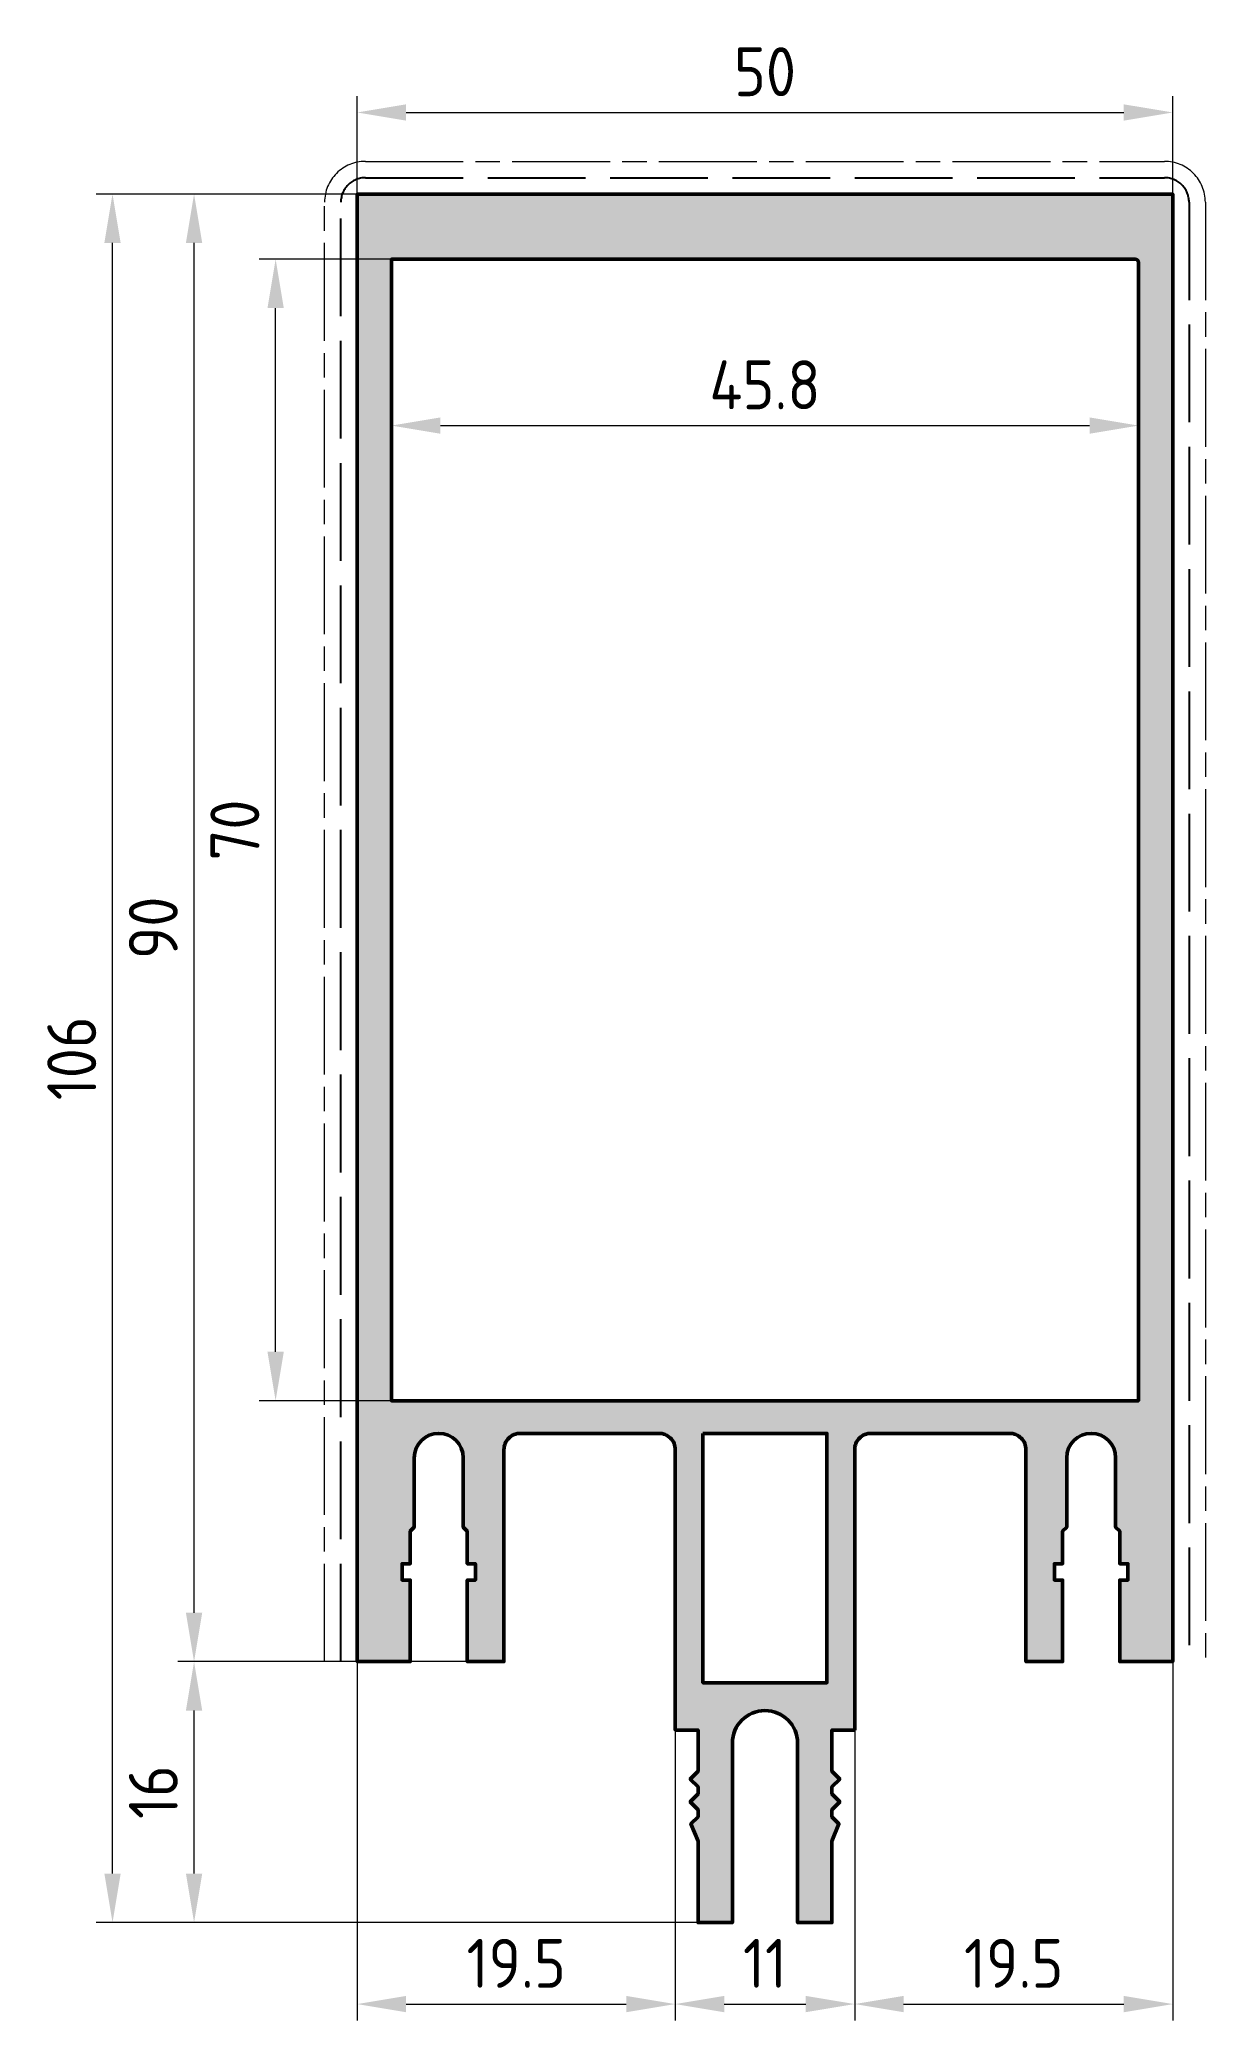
# Model space of a CAD drawing. Extents: x -44 to 27, y -6 to 115.
import ezdxf

# ---------------------------------------------------------------- set-up
doc = ezdxf.new("R2010")
doc.units = 0
doc.linetypes.add('AM_ISO02W050', pattern=[7.5, 6, -1.5])
doc.linetypes.add('AM_ISO08W050x2', pattern=[9, 6, -0.75, 1.5, -0.75])
for name, color, linetype, lineweight in [('AM_2N', 5, 'CONTINUOUS', 0), ('AM_3N', 6, 'AM_ISO02W050', 25), ('AM_S', 80, 'CONTINUOUS', 50), ('Docu-AM_5', 3, 'CONTINUOUS', 0), ('Docu-AM_8', 1, 'CONTINUOUS', 0)]:
    doc.layers.add(name, color=color, linetype=linetype, lineweight=lineweight)
doc.styles.add('HBS_DIMTEXTSTYLE', font='isocp.shx')
doc.dimstyles.new('HBS1-1$0', dxfattribs={"dimtxt": 3, "dimasz": 3, "dimexe": 1, "dimexo": 0, "dimgap": 1, "dimtad": 1, "dimdsep": 46, "dimtxsty": 'HBS_DIMTEXTSTYLE', "dimcen": 0, "dimclrd": 256, "dimclre": 256, "dimclrt": 2, "dimadec": 1, "dimazin": 2, "dimtp": 0.1, "dimtm": 0.1, "dimtfac": 0.7, "dimtix": 1, "dimtmove": 1, "dimatfit": 3, "dimfxl": 1, "dimlwd": -1, "dimlwe": -1, "dimarcsym": 1})

# ---------------------------------------------------------------- blocks, each defined once
blk = doc.blocks.new('*D50')
at = {"layer": 'Docu-AM_5', "transparency": 16777216}
for p, q in [((-25, 105.5), (-25, 112)), ((25, 105.5), (25, 112)), ((-22, 111), (22, 111))]:
    blk.add_line(p, q, dxfattribs=at)
for points in [[(-22, 111.5), (-22, 110.5), (-25, 111)], [(22, 111.5), (22, 110.5), (25, 111)]]:
    blk.add_solid(points, dxfattribs=at)
at = {"layer": 'Docu-AM_5', "color": 2, "transparency": 16777216, "insert": (0, 113.5), "char_height": 3, "attachment_point": 5, "style": 'HBS_DIMTEXTSTYLE'}
blk.add_mtext('50', dxfattribs=at)
blk = doc.blocks.new('*D51')
at = {"layer": 'Docu-AM_5', "transparency": 16777216}
for p, q in [((-22.9, 101.8), (-22.9, 90.8)), ((22.9, 101.8), (22.9, 90.8)), ((-19.9, 91.8), (19.9, 91.8))]:
    blk.add_line(p, q, dxfattribs=at)
for points in [[(-19.9, 92.3), (-19.9, 91.3), (-22.9, 91.8)], [(19.9, 92.3), (19.9, 91.3), (22.9, 91.8)]]:
    blk.add_solid(points, dxfattribs=at)
at = {"layer": 'Docu-AM_5', "color": 2, "transparency": 16777216, "insert": (0, 94.3), "char_height": 3, "attachment_point": 5, "style": 'HBS_DIMTEXTSTYLE'}
blk.add_mtext('45.8', dxfattribs=at)
blk = doc.blocks.new('*D52')
at = {"layer": 'Docu-AM_5', "transparency": 16777216}
for p, q in [((0, 102), (-31, 102)), ((-30, 35), (-30, 99)), ((0, 32), (-31, 32))]:
    blk.add_line(p, q, dxfattribs=at)
for points in [[(-30.5, 99), (-29.5, 99), (-30, 102)], [(-30.5, 35), (-29.5, 35), (-30, 32)]]:
    blk.add_solid(points, dxfattribs=at)
at = {"layer": 'Docu-AM_5', "color": 2, "transparency": 16777216, "insert": (-32.5, 67), "char_height": 3, "attachment_point": 5, "rotation": 90, "style": 'HBS_DIMTEXTSTYLE'}
blk.add_mtext('70', dxfattribs=at)
blk = doc.blocks.new('*D53')
at = {"layer": 'Docu-AM_5', "transparency": 16777216}
for p, q in [((-17.28, 106), (-36, 106)), ((-35, 19), (-35, 103)), ((-17.28, 16), (-36, 16))]:
    blk.add_line(p, q, dxfattribs=at)
for points in [[(-35.5, 103), (-34.5, 103), (-35, 106)], [(-35.5, 19), (-34.5, 19), (-35, 16)]]:
    blk.add_solid(points, dxfattribs=at)
at = {"layer": 'Docu-AM_5', "color": 2, "transparency": 16777216, "insert": (-37.5, 61), "char_height": 3, "attachment_point": 5, "rotation": 90, "style": 'HBS_DIMTEXTSTYLE'}
blk.add_mtext('90', dxfattribs=at)
blk = doc.blocks.new('*D54')
at = {"layer": 'Docu-AM_5', "transparency": 16777216}
for p, q in [((-17.28, 16), (-36, 16)), ((-35, 3), (-35, 13)), ((-3.05, 0), (-36, 0))]:
    blk.add_line(p, q, dxfattribs=at)
for points in [[(-35.5, 13), (-34.5, 13), (-35, 16)], [(-35.5, 3), (-34.5, 3), (-35, 0)]]:
    blk.add_solid(points, dxfattribs=at)
at = {"layer": 'Docu-AM_5', "color": 2, "transparency": 16777216, "insert": (-37.5, 8), "char_height": 3, "attachment_point": 5, "rotation": 90, "style": 'HBS_DIMTEXTSTYLE'}
blk.add_mtext('16', dxfattribs=at)
blk = doc.blocks.new('*D55')
at = {"layer": 'Docu-AM_5', "transparency": 16777216}
for p, q in [((0, 106), (-41, 106)), ((-40, 3), (-40, 103)), ((-3.05, 0), (-41, 0))]:
    blk.add_line(p, q, dxfattribs=at)
for points in [[(-40.5, 103), (-39.5, 103), (-40, 106)], [(-40.5, 3), (-39.5, 3), (-40, 0)]]:
    blk.add_solid(points, dxfattribs=at)
at = {"layer": 'Docu-AM_5', "color": 2, "transparency": 16777216, "insert": (-42.5, 53), "char_height": 3, "attachment_point": 5, "rotation": 90, "style": 'HBS_DIMTEXTSTYLE'}
blk.add_mtext('106', dxfattribs=at)
blk = doc.blocks.new('*D56')
at = {"layer": 'Docu-AM_5', "transparency": 16777216}
for p, q in [((-25, 16.3), (-25, -6)), ((-5.5, 16.3), (-5.5, -6)), ((-22, -5), (-8.5, -5))]:
    blk.add_line(p, q, dxfattribs=at)
for points in [[(-22, -4.5), (-22, -5.5), (-25, -5)], [(-8.5, -4.5), (-8.5, -5.5), (-5.5, -5)]]:
    blk.add_solid(points, dxfattribs=at)
at = {"layer": 'Docu-AM_5', "color": 2, "transparency": 16777216, "insert": (-15.25, -2.5), "char_height": 3, "attachment_point": 5, "style": 'HBS_DIMTEXTSTYLE'}
blk.add_mtext('19.5', dxfattribs=at)
blk = doc.blocks.new('*D57')
at = {"layer": 'Docu-AM_5', "transparency": 16777216}
for p, q in [((-5.5, 12), (-5.5, -6)), ((5.5, 12), (5.5, -6)), ((-2.5, -5), (2.5, -5))]:
    blk.add_line(p, q, dxfattribs=at)
for points in [[(-2.5, -4.5), (-2.5, -5.5), (-5.5, -5)], [(2.5, -4.5), (2.5, -5.5), (5.5, -5)]]:
    blk.add_solid(points, dxfattribs=at)
at = {"layer": 'Docu-AM_5', "color": 2, "transparency": 16777216, "insert": (0, -2.5), "char_height": 3, "attachment_point": 5, "style": 'HBS_DIMTEXTSTYLE'}
blk.add_mtext('11', dxfattribs=at)
blk = doc.blocks.new('*D58')
at = {"layer": 'Docu-AM_5', "transparency": 16777216}
for p, q in [((25, 16.3), (25, -6)), ((5.5, 12), (5.5, -6)), ((8.5, -5), (22, -5))]:
    blk.add_line(p, q, dxfattribs=at)
for points in [[(8.5, -4.5), (8.5, -5.5), (5.5, -5)], [(22, -4.5), (22, -5.5), (25, -5)]]:
    blk.add_solid(points, dxfattribs=at)
at = {"layer": 'Docu-AM_5', "color": 2, "transparency": 16777216, "insert": (15.25, -2.5), "char_height": 3, "attachment_point": 5, "style": 'HBS_DIMTEXTSTYLE'}
blk.add_mtext('19.5', dxfattribs=at)

msp = doc.modelspace()

# ---------------------------------------------------------------- hatches: boundary and pattern name
at = {"layer": 'Docu-AM_8'}
h = msp.add_hatch(color=256, dxfattribs=at)
edge = h.paths.add_edge_path()
edge.add_line((5.5, 11.8), (4.1, 11.8))
edge.add_line((4.1, 11.8), (4.1, 9.283))
edge.add_line((4.1, 9.283), (4.583, 8.8))
edge.add_line((4.583, 8.8), (4.1, 8.317))
edge.add_line((4.1, 8.317), (4.1, 7.883))
edge.add_line((4.1, 7.883), (4.583, 7.4))
edge.add_line((4.583, 7.4), (4.1, 6.917))
edge.add_line((4.1, 6.917), (4.1, 6.483))
edge.add_line((4.1, 6.483), (4.536, 6.047))
edge.add_line((4.536, 6.047), (4.1, 5))
edge.add_line((4.1, 5), (4.1, 0))
edge.add_line((4.1, 0), (2, 0))
edge.add_line((2, 0), (2, 11))
edge.add_arc((0, 11), 2, 360, 540)
edge.add_line((-2, 11), (-2, 0))
edge.add_line((-2, 0), (-4.1, 0))
edge.add_line((-4.1, 0), (-4.1, 5))
edge.add_line((-4.1, 5), (-4.536, 6.047))
edge.add_line((-4.536, 6.047), (-4.1, 6.483))
edge.add_line((-4.1, 6.483), (-4.1, 6.917))
edge.add_line((-4.1, 6.917), (-4.583, 7.4))
edge.add_line((-4.583, 7.4), (-4.1, 7.883))
edge.add_line((-4.1, 7.883), (-4.1, 8.317))
edge.add_line((-4.1, 8.317), (-4.583, 8.8))
edge.add_line((-4.583, 8.8), (-4.1, 9.283))
edge.add_line((-4.1, 9.283), (-4.1, 11.8))
edge.add_line((-4.1, 11.8), (-5.5, 11.8))
edge.add_line((-5.5, 11.8), (-5.5, 29))
edge.add_arc((-6.5, 29), 1, 0, 90)
edge.add_line((-6.5, 30), (-15, 30))
edge.add_arc((-15, 29), 1, 90, 180)
edge.add_line((-16, 29), (-16, 16))
edge.add_line((-16, 16), (-18.25, 16))
edge.add_line((-18.25, 16), (-18.25, 21))
edge.add_line((-18.25, 21), (-17.75, 21))
edge.add_line((-17.75, 21), (-17.75, 22))
edge.add_line((-17.75, 22), (-18.25, 22))
edge.add_line((-18.25, 22), (-18.25, 24))
edge.add_line((-18.25, 24), (-18.5, 24.25))
edge.add_line((-18.5, 24.25), (-18.5, 28.5))
edge.add_arc((-20, 28.5), 1.5, 0, 180)
edge.add_line((-21.5, 28.5), (-21.5, 24.25))
edge.add_line((-21.5, 24.25), (-21.75, 24))
edge.add_line((-21.75, 24), (-21.75, 22))
edge.add_line((-21.75, 22), (-22.25, 22))
edge.add_line((-22.25, 22), (-22.25, 21))
edge.add_line((-22.25, 21), (-21.75, 21))
edge.add_line((-21.75, 21), (-21.75, 16))
edge.add_line((-21.75, 16), (-25, 16))
edge.add_line((-25, 16), (-25, 106))
edge.add_line((-25, 106), (25, 106))
edge.add_line((25, 106), (25, 16))
edge.add_line((25, 16), (21.75, 16))
edge.add_line((21.75, 16), (21.75, 21))
edge.add_line((21.75, 21), (22.25, 21))
edge.add_line((22.25, 21), (22.25, 22))
edge.add_line((22.25, 22), (21.75, 22))
edge.add_line((21.75, 22), (21.75, 24))
edge.add_line((21.75, 24), (21.5, 24.25))
edge.add_line((21.5, 24.25), (21.5, 28.5))
edge.add_arc((20, 28.5), 1.5, 0, 180)
edge.add_line((18.5, 28.5), (18.5, 24.25))
edge.add_line((18.5, 24.25), (18.25, 24))
edge.add_line((18.25, 24), (18.25, 22))
edge.add_line((18.25, 22), (17.75, 22))
edge.add_line((17.75, 22), (17.75, 21))
edge.add_line((17.75, 21), (18.25, 21))
edge.add_line((18.25, 21), (18.25, 16))
edge.add_line((18.25, 16), (16, 16))
edge.add_line((16, 16), (16, 29))
edge.add_arc((15, 29), 1, 0, 90)
edge.add_line((15, 30), (6.5, 30))
edge.add_arc((6.5, 29), 1, 90, 180)
edge.add_line((5.5, 29), (5.5, 11.8))
h.paths.add_polyline_path([(-3.8, 30), (-3.8, 14.7), (3.8, 14.7), (3.8, 30)], flags=0)
edge = h.paths.add_edge_path(flags=0)
edge.add_line((22.9, 101.8), (22.9, 32))
edge.add_line((22.9, 32), (-22.9, 32))
edge.add_line((-22.9, 32), (-22.9, 102))
edge.add_line((-22.9, 102), (22.7, 102))
edge.add_arc((22.7, 101.8), 0.2, 0, 90, ccw=False)

# ---------------------------------------------------------------- linework, layer by layer
at = {"layer": 'AM_2N', "linetype": 'AM_ISO08W050x2'}
msp.add_lwpolyline([(-27, 16), (-27, 105.5, -0.4142136), (-24.5, 108), (24.5, 108, -0.4142136), (27, 105.5), (27, 16)], format="xyb", dxfattribs=at)
at = {"layer": 'AM_3N'}
msp.add_lwpolyline([(-26, 16), (-26, 105.5, -0.4142136), (-24.5, 107), (24.5, 107, -0.4142136), (26, 105.5), (26, 16)], format="xyb", dxfattribs=at)
at = {"layer": 'AM_S'}
for points in [[(5.5, 11.8), (4.1, 11.8), (4.1, 9.283), (4.583, 8.8), (4.1, 8.317), (4.1, 7.883), (4.583, 7.4), (4.1, 6.917), (4.1, 6.483), (4.536, 6.047), (4.1, 5), (4.1, 0), (2, 0), (2, 11, 1), (-2, 11), (-2, 0), (-4.1, 0), (-4.1, 5), (-4.536, 6.047), (-4.1, 6.483), (-4.1, 6.917), (-4.583, 7.4), (-4.1, 7.883), (-4.1, 8.317), (-4.583, 8.8), (-4.1, 9.283), (-4.1, 11.8), (-5.5, 11.8), (-5.5, 29, 0.4142136), (-6.5, 30), (-15, 30, 0.4142136), (-16, 29), (-16, 16), (-18.25, 16), (-18.25, 21), (-17.75, 21), (-17.75, 22), (-18.25, 22), (-18.25, 24), (-18.5, 24.25), (-18.5, 28.5, 1), (-21.5, 28.5), (-21.5, 24.25), (-21.75, 24), (-21.75, 22), (-22.25, 22), (-22.25, 21), (-21.75, 21), (-21.75, 16), (-25, 16), (-25, 106), (25, 106), (25, 16), (21.75, 16), (21.75, 21), (22.25, 21), (22.25, 22), (21.75, 22), (21.75, 24), (21.5, 24.25), (21.5, 28.5, 1), (18.5, 28.5), (18.5, 24.25), (18.25, 24), (18.25, 22), (17.75, 22), (17.75, 21), (18.25, 21), (18.25, 16), (16, 16), (16, 29, 0.4142136), (15, 30), (6.5, 30, 0.4142136), (5.5, 29), (5.5, 11.8)], [(22.9, 101.8), (22.9, 32), (-22.9, 32), (-22.9, 102), (22.7, 102, -0.4142136), (22.9, 101.8)]]:
    msp.add_lwpolyline(points, format="xyb", close=True, dxfattribs=at)
msp.add_lwpolyline([(-3.8, 30), (-3.8, 14.7), (3.8, 14.7), (3.8, 30), (-3.8, 30)], close=True, dxfattribs=at)

# ---------------------------------------------------------------- dimensions: what is measured, and where the dimension line sits
at = {"layer": 'Docu-AM_5'}
dim = msp.add_linear_dim(base=(25, 111), p1=(-25, 105.5), p2=(25, 105.5), dimstyle='HBS1-1$0', dxfattribs=at)
dim.commit()
dim.dimension.update_dxf_attribs({"geometry": '*D50', "text_midpoint": (0, 113.5)})
for base, p1, p2, angle, picture, middle in [((-40, 106), (-3.05, 0), (0, 106), 90, '*D55', (-42.5, 53)), ((-35, 106), (-17.275, 16), (-17.275, 106), 90, '*D53', (-37.5, 61)), ((-30, 102), (0, 32), (0, 102), 90, '*D52', (-32.5, 67)), ((22.9, 91.8), (-22.9, 101.8), (22.9, 101.8), 0, '*D51', (0, 94.3)), ((-35, 16), (-3.05, 0), (-17.275, 16), 90, '*D54', (-37.5, 8)), ((-5.5, -5), (-25, 16.3), (-5.5, 16.3), 0, '*D56', (-15.25, -2.5)), ((25, -5), (5.5, 12), (25, 16.3), 0, '*D58', (15.25, -2.5)), ((5.5, -5), (-5.5, 12), (5.5, 12), 0, '*D57', (0, -2.5))]:
    dim = msp.add_linear_dim(base=base, p1=p1, p2=p2, angle=angle, dimstyle='HBS1-1$0', dxfattribs=at)
    dim.commit()
    dim.dimension.update_dxf_attribs({"geometry": picture, "text_midpoint": middle})

doc.saveas('drawing.dxf')
